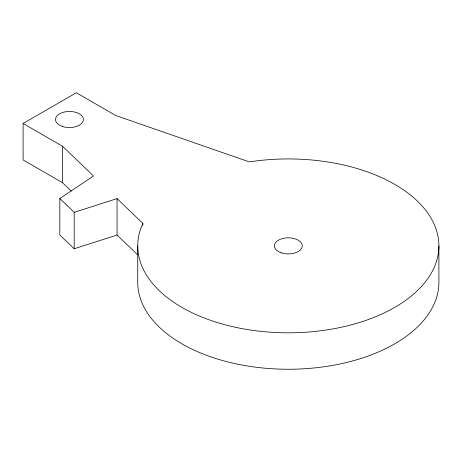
<?xml version="1.0" encoding="UTF-8"?>
<svg xmlns="http://www.w3.org/2000/svg" width="462" height="462" viewBox="0 0 462 462"><rect width="100%" height="100%" fill="white"/><g stroke="black" fill="none" stroke-linecap="round" stroke-linejoin="round"><path stroke-width="0.69" d="M137.699 254.851L117.071 235.043L74.191 248.752L59.823 234.956L59.823 198.527L93.503 175.987L62.537 146.263L23.1 123.493L23.1 159.921L62.537 182.692L71.31 191.112M23.1 123.493L76.34 92.752L115.777 115.523L249.341 161.896A150.583 86.943 0 0 1 438.328 238.3A150.583 86.943 0 0 1 275.19 332.484A150.583 86.943 0 0 1 142.862 223.371L117.071 198.614L74.191 212.324L59.823 198.527M438.9 245.876L438.9 282.305A150.583 86.943 0 0 1 288.317 369.248A150.583 86.943 0 0 1 137.728 282.305L137.728 245.876M142.862 223.371L142.862 225.514M117.071 198.614L117.071 235.043M74.191 212.324L74.191 248.752M62.537 146.263L62.537 182.692M62.468 126.478A13.941 8.05 0 0 0 83.379 119.508A13.941 8.05 0 0 0 62.468 112.537A13.941 8.05 0 0 0 62.468 126.478M281.341 252.847A13.941 8.05 0 0 0 302.258 245.876A13.941 8.05 0 0 0 281.341 238.906A13.941 8.05 0 0 0 281.341 252.847"/></g></svg>
